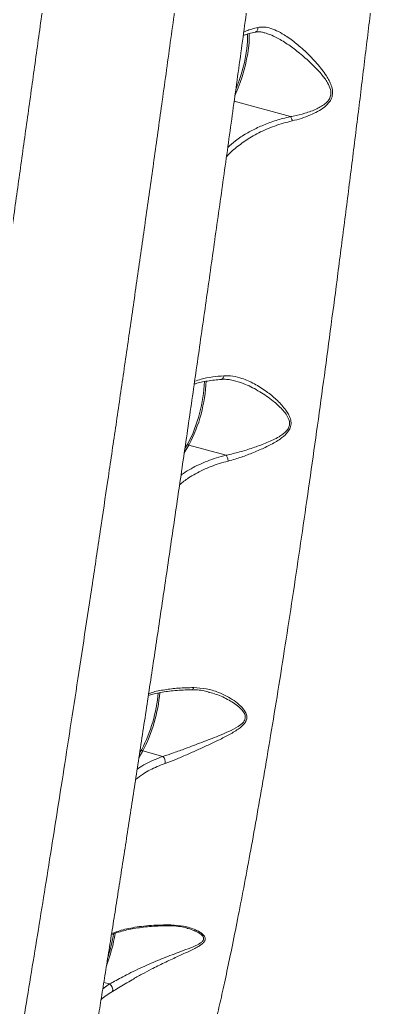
# Model space of a CAD drawing. Header units: millimetres. Extents: x -7151 to 6134, y -5040 to 5562.
# Drawn here: x -1684.9 to -1533.9, y 2452.3 to 2844.7 of the extents above; entities that cross this region are included whole.
import ezdxf

# ---------------------------------------------------------------- set-up
doc = ezdxf.new("R2010")
doc.units = ezdxf.units.MM
doc.layers.add('DIKOM_ОБЪЕКТ', color=7, linetype='Continuous')

msp = doc.modelspace()

# ---------------------------------------------------------------- linework, layer by layer
at = {"layer": 'DIKOM_ОБЪЕКТ', "color": 7, "linetype": 'Continuous', "lineweight": 15}
for p, q in [((-1587.421, 2839.496), (-1587.651, 2839.567)), ((-1599.602, 2812.353), (-1577.157, 2806.23)), ((-1617.623, 2675.72), (-1619.459, 2672.632)), ((-1619.218, 2674.289), (-1618.055, 2676.245)), ((-1617.623, 2675.72), (-1602.795, 2671.674)), ((-1609.535, 2577.421), (-1609.696, 2577.466)), ((-1635.973, 2554.144), (-1637.46, 2551.642)), ((-1637.203, 2553.327), (-1636.404, 2554.671)), ((-1635.973, 2554.144), (-1627.971, 2551.962)), ((-1625.368, 2484.634), (-1625.332, 2484.637)), ((-1651.861, 2459.625), (-1649.168, 2461.518)), ((-1651.456, 2462.142), (-1649.168, 2461.518))]:
    msp.add_line(p, q, dxfattribs=at)
at = {"layer": 'DIKOM_ОБЪЕКТ', "color": 7, "linetype": 'Continuous', "lineweight": 15, "flags": 128}
for points in [[(-1593.69, 2839.298), (-1593.631, 2838.666), (-1593.6, 2837.172), (-1593.688, 2835.428), (-1593.895, 2833.472), (-1594.215, 2831.347), (-1594.642, 2829.097), (-1595.167, 2826.773), (-1595.778, 2824.425), (-1596.461, 2822.103), (-1597.202, 2819.858), (-1597.985, 2817.739), (-1598.793, 2815.791), (-1599.258, 2814.774)], [(-1598.944, 2816.988), (-1598.362, 2818.439), (-1597.568, 2820.636), (-1596.823, 2822.958), (-1596.145, 2825.348), (-1595.55, 2827.748), (-1595.053, 2830.101), (-1594.667, 2832.35), (-1594.399, 2834.439), (-1594.258, 2836.319), (-1594.245, 2837.945), (-1594.339, 2839.118)]]:
    msp.add_lwpolyline(points, dxfattribs=at)
at = {"layer": 'DIKOM_ОБЪЕКТ', "color": 7, "linetype": 'Continuous', "lineweight": 15}
for centre, radius, start, end in [((-1668.821, 2703.041), 57.404, 332.17312, 357.98306), ((-1669.633, 2703.282), 58.861, 332.07904, 357.90816), ((-1617.508, 2676.255), 0.548, 181.11361, 257.84408), ((-1616.779, 2579.517), 1.084, 283.13291, 349.5686), ((-1689.702, 2582.45), 60.103, 332.47155, 355.04196), ((-1691.04, 2582.829), 62.09, 332.48459, 354.88431), ((-1635.857, 2554.679), 0.548, 180.89628, 257.72773), ((-1630.451, 2549.543), 3.464, 354.05915, 44.28017), ((-1625.473, 2485.38), 0.756, 280.79268, 330.10651), ((-1718.161, 2493.816), 72.269, 339.69021, 350.33433), ((-1716.291, 2493.336), 69.741, 342.47401, 350.22076), ((-1650.515, 2459.259), 2.63, 345.10252, 59.18876)]:
    msp.add_arc(centre, radius, start, end, dxfattribs=at)
for points, knots in [([(-1714.981, 2294.977), (-1714.881, 2294.95), (-1713.775, 2294.649), (-1711.606, 2294.377), (-1708.539, 2294.186), (-1705.525, 2294.333), (-1702.609, 2294.759), (-1699.817, 2295.446), (-1697.18, 2296.365), (-1694.722, 2297.479), (-1692.468, 2298.747), (-1690.435, 2300.125), (-1688.631, 2301.563), (-1687.051, 2303.022), (-1685.682, 2304.469), (-1684.5, 2305.88), (-1683.48, 2307.245), (-1682.594, 2308.565), (-1681.818, 2309.848), (-1681.125, 2311.11), (-1680.498, 2312.37), (-1679.913, 2313.658), (-1679.351, 2315.023), (-1678.779, 2316.546), (-1678.148, 2318.401), (-1677.398, 2320.844), (-1676.604, 2323.731), (-1675.789, 2326.951), (-1674.999, 2330.269), (-1674.193, 2333.829), (-1673.355, 2337.683), (-1672.505, 2341.735), (-1671.635, 2346.014), (-1670.734, 2350.549), (-1669.805, 2355.344), (-1668.843, 2360.401), (-1667.849, 2365.728), (-1666.821, 2371.33), (-1665.761, 2377.19), (-1664.669, 2383.315), (-1663.545, 2389.698), (-1662.387, 2396.356), (-1661.195, 2403.281), (-1659.973, 2410.452), (-1658.726, 2417.844), (-1657.453, 2425.455), (-1656.152, 2433.303), (-1654.82, 2441.401), (-1653.457, 2449.749), (-1652.069, 2458.32), (-1650.654, 2467.117), (-1649.212, 2476.142), (-1647.745, 2485.382), (-1646.256, 2494.816), (-1644.746, 2504.441), (-1643.215, 2514.262), (-1641.66, 2524.288), (-1640.085, 2534.493), (-1638.496, 2544.849), (-1636.894, 2555.338), (-1635.276, 2565.989), (-1633.64, 2576.806), (-1631.988, 2587.792), (-1630.321, 2598.911), (-1628.644, 2610.165), (-1626.952, 2621.557), (-1625.248, 2633.083), (-1623.538, 2644.706), (-1621.821, 2656.419), (-1620.1, 2668.213), (-1618.371, 2680.108), (-1616.637, 2692.087), (-1614.9, 2704.13), (-1613.164, 2716.221), (-1611.431, 2728.339), (-1609.7, 2740.492), (-1607.969, 2752.692), (-1606.234, 2764.964), (-1604.498, 2777.3), (-1602.762, 2789.682), (-1601.028, 2802.094), (-1599.299, 2814.52), (-1597.578, 2826.942), (-1595.867, 2839.342), (-1594.167, 2851.702), (-1592.483, 2864.006), (-1590.815, 2876.239), (-1589.165, 2888.387), (-1587.533, 2900.46), (-1585.913, 2912.492), (-1584.303, 2924.504), (-1582.703, 2936.488), (-1581.12, 2948.409), (-1579.556, 2960.23), (-1578.017, 2971.917), (-1576.505, 2983.459), (-1575.014, 2994.887), (-1573.545, 3006.211), (-1572.097, 3017.425), (-1570.675, 3028.502), (-1569.277, 3039.444), (-1567.904, 3050.254), (-1566.558, 3060.916), (-1565.241, 3071.407), (-1563.953, 3081.73), (-1562.693, 3091.898), (-1561.461, 3101.911), (-1560.26, 3111.733), (-1559.096, 3121.331), (-1557.97, 3130.686), (-1556.877, 3139.836), (-1555.817, 3148.791), (-1554.79, 3157.549), (-1553.799, 3166.08), (-1552.844, 3174.386), (-1551.925, 3182.469), (-1551.042, 3190.331), (-1550.199, 3197.936), (-1549.395, 3205.29), (-1548.631, 3212.391), (-1547.903, 3219.261), (-1547.215, 3225.876), (-1546.569, 3232.218), (-1545.967, 3238.261), (-1545.406, 3244.039), (-1544.885, 3249.56), (-1544.403, 3254.834), (-1543.965, 3259.833), (-1543.568, 3264.563), (-1543.214, 3269.029), (-1542.902, 3273.239), (-1542.633, 3277.191), (-1542.408, 3280.895), (-1542.228, 3284.378), (-1542.094, 3287.693), (-1542.013, 3290.925), (-1542.003, 3293.892), (-1542.072, 3296.465), (-1542.202, 3298.533), (-1542.368, 3300.235), (-1542.571, 3301.743), (-1542.826, 3303.22), (-1543.144, 3304.699), (-1543.54, 3306.21), (-1544.031, 3307.776), (-1544.64, 3309.414), (-1545.394, 3311.137), (-1546.323, 3312.943), (-1547.456, 3314.821), (-1548.816, 3316.74), (-1550.421, 3318.661), (-1552.274, 3320.531), (-1554.363, 3322.297), (-1556.667, 3323.908), (-1559.157, 3325.322), (-1561.89, 3326.544), (-1564.829, 3327.526), (-1567.923, 3328.173), (-1570.01, 3328.474), (-1571.048, 3328.488), (-1571.054, 3328.488)], [0, 0, 0, 0, 0.0002068, 0.0022859, 0.0043255, 0.0063291, 0.0082991, 0.0102375, 0.0121445, 0.01402, 0.0158618, 0.0176689, 0.0194433, 0.0211942, 0.0229404, 0.0247066, 0.0265241, 0.028437, 0.0304972, 0.0327683, 0.0353291, 0.0382847, 0.0417845, 0.0460631, 0.0515451, 0.0592114, 0.069614, 0.0785633, 0.0869794, 0.0958943, 0.1044128, 0.1126702, 0.1208346, 0.1289274, 0.1369531, 0.1449342, 0.1528884, 0.1608304, 0.1687736, 0.1766468, 0.1845237, 0.1924241, 0.2003317, 0.2082242, 0.216082, 0.2238874, 0.2316743, 0.2395262, 0.247365, 0.2551983, 0.2630343, 0.2708778, 0.2787369, 0.2865839, 0.294391, 0.3022286, 0.3100818, 0.3179347, 0.3257677, 0.3335657, 0.3413396, 0.3491774, 0.3570017, 0.3648203, 0.3726407, 0.3804684, 0.3883107, 0.3961611, 0.40396, 0.4117712, 0.4195921, 0.4274155, 0.4352317, 0.4430333, 0.4508234, 0.4585757, 0.4663477, 0.474148, 0.4819713, 0.4898124, 0.4976657, 0.5055255, 0.513386, 0.5212397, 0.5290815, 0.5369056, 0.5447071, 0.5524808, 0.5602277, 0.5679864, 0.575795, 0.583633, 0.5914843, 0.5993297, 0.6071499, 0.6149291, 0.6226956, 0.6305121, 0.6383192, 0.6461247, 0.6539351, 0.6617562, 0.6695969, 0.6774227, 0.6852283, 0.6930752, 0.7009431, 0.7088107, 0.716652, 0.7244475, 0.7322155, 0.740057, 0.7478882, 0.7557171, 0.7635504, 0.7713943, 0.7792567, 0.7871445, 0.7949593, 0.80282, 0.8107088, 0.8186081, 0.826497, 0.8343564, 0.8421527, 0.8500779, 0.8580074, 0.865951, 0.8739223, 0.8819369, 0.8900141, 0.8981756, 0.9063666, 0.9147325, 0.9233441, 0.9323628, 0.9422165, 0.950345, 0.9561241, 0.9601714, 0.9635623, 0.9664335, 0.9689245, 0.9711412, 0.9731649, 0.9750615, 0.9768847, 0.9786787, 0.9804716, 0.9822831, 0.9841265, 0.9860027, 0.9879053, 0.9898257, 0.9917568, 0.9936938, 0.9958294, 0.9979294, 0.9999886, 1, 1, 1, 1]), ([(-1714.958, 2295.064), (-1714.893, 2295.022), (-1714.651, 2294.863), (-1714.09, 2295.505), (-1713.274, 2297.035), (-1712.312, 2299.588), (-1711.224, 2303.059), (-1710.022, 2307.427), (-1708.708, 2312.653), (-1707.289, 2318.694), (-1705.758, 2325.586), (-1704.1, 2333.391), (-1702.314, 2342.135), (-1700.402, 2351.825), (-1698.385, 2362.357), (-1696.286, 2373.603), (-1694.112, 2385.524), (-1691.87, 2398.071), (-1689.544, 2411.332), (-1687.113, 2425.415), (-1684.58, 2440.33), (-1681.946, 2456.069), (-1679.239, 2472.458), (-1676.494, 2489.294), (-1673.716, 2506.536), (-1670.911, 2524.135), (-1668.058, 2542.227), (-1665.134, 2560.958), (-1662.143, 2580.319), (-1659.086, 2600.292), (-1656.001, 2620.649), (-1652.922, 2641.155), (-1649.855, 2661.771), (-1646.804, 2682.454), (-1643.748, 2703.36), (-1640.662, 2724.651), (-1637.551, 2746.303), (-1634.422, 2768.288), (-1631.308, 2790.352), (-1628.092, 2813.363), (-1624.782, 2837.285), (-1621.39, 2862.062), (-1618.025, 2886.901), (-1614.697, 2911.74), (-1611.414, 2936.513), (-1608.372, 2959.742), (-1605.562, 2981.425), (-1602.976, 3001.593), (-1600.459, 3021.433), (-1597.993, 3041.094), (-1595.583, 3060.531), (-1593.237, 3079.704), (-1590.981, 3098.387), (-1588.843, 3116.359), (-1586.821, 3133.608), (-1584.915, 3150.133), (-1583.108, 3166.076), (-1581.388, 3181.552), (-1579.761, 3196.515), (-1578.233, 3210.922), (-1576.822, 3224.602), (-1575.544, 3237.412), (-1574.397, 3249.348), (-1573.38, 3260.422), (-1572.481, 3270.722), (-1571.699, 3280.316), (-1571.036, 3289.156), (-1570.499, 3297.208), (-1570.092, 3304.371), (-1569.817, 3310.571), (-1569.673, 3315.822), (-1569.654, 3320.152), (-1569.763, 3323.597), (-1569.997, 3326.198), (-1570.377, 3327.813), (-1570.735, 3328.536), (-1571.002, 3328.419), (-1571.055, 3328.395)], [0, 0, 0, 0, 0.00477589, 0.01798216, 0.03156732, 0.04516508, 0.0587629, 0.07234815, 0.08557467, 0.09881268, 0.11205062, 0.12527709, 0.13888913, 0.15251366, 0.16613822, 0.17975025, 0.19297784, 0.20621698, 0.21945612, 0.23268377, 0.24629607, 0.25992092, 0.27354569, 0.28715804, 0.30036858, 0.31359053, 0.32681244, 0.34002296, 0.35361602, 0.36722167, 0.3808271, 0.39442029, 0.407632, 0.42085513, 0.43407829, 0.44728998, 0.46088525, 0.47449293, 0.48810085, 0.50169606, 0.51697887, 0.53227042, 0.54755321, 0.56316597, 0.57878832, 0.59440111, 0.60763002, 0.62087044, 0.63411086, 0.64733981, 0.66095315, 0.67457902, 0.68820501, 0.70181837, 0.71502469, 0.72824231, 0.74145996, 0.75466617, 0.76825479, 0.78185573, 0.79545669, 0.80904521, 0.82227318, 0.83551259, 0.84875203, 0.86197992, 0.87559401, 0.88922063, 0.90284734, 0.9164615, 0.92968489, 0.94291976, 0.95615454, 0.96937777, 0.9829873, 0.99660926, 1, 1, 1, 1]), ([(-1633.364, 3170.121), (-1634.011, 3164.855), (-1635.305, 3154.317), (-1637.371, 3137.764), (-1639.524, 3120.706), (-1641.788, 3102.949), (-1644.161, 3084.513), (-1646.643, 3065.409), (-1649.202, 3045.855), (-1651.812, 3026.079), (-1654.462, 3006.124), (-1657.146, 2986.031), (-1659.886, 2965.649), (-1662.7, 2944.82), (-1665.587, 2923.564), (-1668.542, 2901.906), (-1671.533, 2880.096), (-1674.524, 2858.378), (-1677.512, 2836.787), (-1680.489, 2815.358), (-1683.478, 2793.933), (-1686.503, 2772.349), (-1689.558, 2750.638), (-1692.64, 2728.837), (-1695.712, 2707.199), (-1698.741, 2685.98), (-1701.72, 2665.205), (-1704.647, 2644.894), (-1707.547, 2624.882), (-1710.443, 2605.017), (-1713.328, 2585.345), (-1716.199, 2565.905), (-1719.022, 2546.925), (-1721.945, 2527.423), (-1724.952, 2507.556), (-1728.033, 2487.409), (-1730.009, 2474.679), (-1730.996, 2468.316)], [0, 0, 0, 0, 0.0277159, 0.0554556, 0.0831952, 0.1109112, 0.1394321, 0.1679793, 0.1965264, 0.2250474, 0.2527591, 0.2804949, 0.3082304, 0.3359423, 0.364457, 0.3929981, 0.4215388, 0.4500536, 0.4777909, 0.5055523, 0.5333135, 0.5610507, 0.5895955, 0.6181662, 0.6467367, 0.6752815, 0.7029898, 0.7307223, 0.7584547, 0.7861631, 0.8146751, 0.843213, 0.871751, 0.900263, 0.9335016, 0.9667612, 1, 1, 1, 1]), ([(-1533.943, 2946.074), (-1534.61, 2940.179), (-1535.945, 2928.389), (-1538.031, 2910.223), (-1540.177, 2891.74), (-1542.462, 2872.29), (-1544.881, 2851.957), (-1547.434, 2830.787), (-1550.065, 2809.302), (-1552.769, 2787.567), (-1555.543, 2765.655), (-1558.301, 2744.279), (-1561.035, 2723.503), (-1563.738, 2703.376), (-1566.488, 2683.342), (-1569.28, 2663.476), (-1572.106, 2643.856), (-1574.966, 2624.501), (-1577.853, 2605.509), (-1580.769, 2586.873), (-1583.667, 2568.896), (-1586.478, 2551.998), (-1589.177, 2536.266), (-1591.759, 2521.681), (-1594.292, 2507.82), (-1596.763, 2494.76), (-1599.157, 2482.562), (-1601.406, 2471.556), (-1603.503, 2461.728), (-1605.448, 2453.038), (-1607.284, 2445.281), (-1608.994, 2438.541), (-1610.583, 2432.761), (-1611.511, 2429.854), (-1611.975, 2428.401)], [0, 0, 0, 0, 0.0283336, 0.0566671, 0.0852829, 0.1138985, 0.1455324, 0.1771904, 0.2088241, 0.2413903, 0.2739834, 0.3065488, 0.3371875, 0.3678491, 0.3984875, 0.43001, 0.461558, 0.4930803, 0.5257431, 0.5584059, 0.5915374, 0.6246693, 0.6557871, 0.6869297, 0.7180481, 0.7500731, 0.7821242, 0.8141498, 0.844705, 0.8752825, 0.9058379, 0.9372174, 0.9686204, 1, 1, 1, 1]), ([(-1595.806, 2839.789), (-1595.461, 2839.964), (-1593.938, 2840.735), (-1591.807, 2841.272), (-1590.158, 2841.687)], [0, 0, 0, 0, 0.22648957, 1, 1, 1, 1]), ([(-1591.26, 2839.855), (-1591.187, 2839.866), (-1590.943, 2839.902), (-1590.598, 2840.194), (-1590.286, 2840.685), (-1590.169, 2841.184), (-1590.152, 2841.524), (-1590.157, 2841.648), (-1590.158, 2841.687)], [0, 0, 0, 0, 0.1091077, 0.3596, 0.6100673, 0.8604877, 0.9550922, 1, 1, 1, 1]), ([(-1590.158, 2841.687), (-1589.446, 2841.784), (-1588.021, 2841.978), (-1585.524, 2841.528), (-1582.748, 2840.485), (-1579.265, 2838.552), (-1575.304, 2835.708), (-1570.933, 2831.849), (-1566.653, 2827.499), (-1563.628, 2823.62), (-1561.825, 2820.596), (-1560.898, 2818.533), (-1560.363, 2816.334), (-1560.577, 2814.091), (-1561.663, 2811.897), (-1563.707, 2809.931), (-1566.387, 2808.223), (-1569.495, 2806.765), (-1572.896, 2805.488), (-1575.314, 2804.863), (-1576.524, 2804.551)], [0, 0, 0, 0, 0.0482056, 0.0964668, 0.156482, 0.2165945, 0.3050931, 0.3937421, 0.4869548, 0.5799877, 0.6113376, 0.642625, 0.6797857, 0.7100218, 0.7402876, 0.7862498, 0.8340964, 0.8820749, 0.9410326, 1, 1, 1, 1]), ([(-1595.988, 2838.469), (-1595.579, 2838.62), (-1594.511, 2839.015), (-1592.918, 2839.465), (-1591.656, 2839.726), (-1591.251, 2839.81)], [0, 0, 0, 0, 0.2959229, 0.7738682, 1, 1, 1, 1]), ([(-1591.272, 2839.789), (-1590.987, 2839.847), (-1590.286, 2839.991), (-1589.062, 2839.933), (-1588.085, 2839.706), (-1587.632, 2839.601)], [0, 0, 0, 0, 0.2682924, 0.6614213, 1, 1, 1, 1]), ([(-1577.149, 2806.226), (-1577.148, 2806.226), (-1576.794, 2806.285), (-1574.911, 2806.656), (-1571.404, 2807.512), (-1567.629, 2808.875), (-1564.872, 2810.312), (-1563.079, 2811.56), (-1561.693, 2813.105), (-1561.229, 2814.442), (-1561.08, 2815.688), (-1561.271, 2817.39), (-1562.6, 2820.169), (-1565.273, 2823.697), (-1569.076, 2827.608), (-1573.464, 2831.441), (-1577.95, 2834.826), (-1581.919, 2837.275), (-1585.11, 2838.853), (-1586.747, 2839.308), (-1587.421, 2839.496)], [0, 0, 0, 0, 0.0000777, 0.0191933, 0.1038367, 0.1900807, 0.2263784, 0.2632849, 0.3016301, 0.3302083, 0.333545, 0.36558, 0.4153926, 0.488394, 0.5902897, 0.6939716, 0.790527, 0.889124, 0.9543514, 1, 1, 1, 1]), ([(-1602.159, 2794.009), (-1601.178, 2794.905), (-1598.985, 2796.909), (-1594.912, 2799.499), (-1590.349, 2801.913), (-1585.535, 2803.901), (-1581.092, 2805.325), (-1578.208, 2805.988), (-1577.157, 2806.23)], [0, 0, 0, 0, 0.1626126, 0.3637347, 0.5417447, 0.7201786, 0.8980174, 1, 1, 1, 1]), ([(-1577.157, 2806.23), (-1577.155, 2806.23), (-1577.153, 2806.229), (-1577.15, 2806.228), (-1577.15, 2806.226), (-1577.149, 2806.226)], [0, 0, 0, 0, 0.415679, 0.7754494, 1, 1, 1, 1]), ([(-1577.149, 2806.226), (-1577.057, 2806.079), (-1576.873, 2805.784), (-1576.67, 2805.219), (-1576.567, 2804.797), (-1576.531, 2804.593), (-1576.524, 2804.551)], [0, 0, 0, 0, 0.3414246, 0.6827352, 0.9341304, 1, 1, 1, 1]), ([(-1576.524, 2804.551), (-1577.715, 2804.254), (-1581.32, 2803.356), (-1586.869, 2801.298), (-1592.709, 2798.341), (-1597.637, 2794.968), (-1600.918, 2792.272), (-1602.372, 2790.602), (-1602.685, 2790.243)], [0, 0, 0, 0, 0.1072621, 0.3245365, 0.5419672, 0.7430251, 0.9447753, 1, 1, 1, 1]), ([(-1615.505, 2699.944), (-1615.352, 2699.995), (-1614.534, 2700.266), (-1612.787, 2700.681), (-1610.261, 2701.171), (-1607.565, 2701.556), (-1605.626, 2701.724), (-1604.699, 2701.805)], [0, 0, 0, 0, 0.0546292, 0.2929302, 0.533987, 0.7771564, 1, 1, 1, 1]), ([(-1615.347, 2701.038), (-1614.505, 2701.327), (-1612.424, 2702.042), (-1608.484, 2702.788), (-1605.199, 2703.109), (-1603.686, 2703.257)], [0, 0, 0, 0, 0.268277, 0.6629388, 1, 1, 1, 1]), ([(-1604.713, 2701.795), (-1604.219, 2701.823), (-1603.035, 2701.89), (-1601.093, 2701.673), (-1599.639, 2701.314), (-1598.909, 2701.134)], [0, 0, 0, 0, 0.2631638, 0.6303236, 1, 1, 1, 1]), ([(-1604.708, 2701.864), (-1604.616, 2701.876), (-1604.386, 2701.906), (-1604.067, 2702.207), (-1603.825, 2702.647), (-1603.721, 2703.027), (-1603.692, 2703.215), (-1603.686, 2703.257)], [0, 0, 0, 0, 0.1865041, 0.4682286, 0.7499497, 0.9453885, 1, 1, 1, 1]), ([(-1603.686, 2703.257), (-1602.502, 2703.254), (-1600.133, 2703.25), (-1596.053, 2702.167), (-1591.545, 2700.183), (-1586.973, 2697.258), (-1582.812, 2693.925), (-1579.994, 2690.931), (-1578.251, 2688.428), (-1577.35, 2686.625), (-1576.858, 2684.621), (-1577.163, 2682.613), (-1578.127, 2680.971), (-1579.342, 2679.663), (-1581.536, 2677.881), (-1584.928, 2675.845), (-1589.569, 2673.698), (-1594.341, 2671.757), (-1598.554, 2670.306), (-1601.073, 2669.612), (-1602.025, 2669.35)], [0, 0, 0, 0, 0.0640643, 0.128238, 0.2170719, 0.3060307, 0.3833433, 0.4604808, 0.4901539, 0.5197398, 0.5505439, 0.5816388, 0.6087082, 0.6342426, 0.6598503, 0.7316565, 0.8037012, 0.8790129, 0.9542783, 1, 1, 1, 1]), ([(-1602.788, 2671.671), (-1602.786, 2671.671), (-1602.511, 2671.723), (-1600.573, 2672.161), (-1596.809, 2673.103), (-1591.634, 2674.733), (-1586.539, 2676.626), (-1582.752, 2678.366), (-1580.264, 2679.977), (-1578.918, 2681.117), (-1577.931, 2682.446), (-1577.621, 2683.559), (-1577.568, 2684.678), (-1577.861, 2686.121), (-1578.954, 2688.037), (-1581.033, 2690.549), (-1584.51, 2693.666), (-1589.433, 2697.053), (-1594.447, 2699.706), (-1597.653, 2700.725), (-1598.915, 2701.126)], [0, 0, 0, 0, 0.000069, 0.0149605, 0.106639, 0.2002954, 0.288363, 0.3781455, 0.4079224, 0.4382333, 0.4678777, 0.4922607, 0.4973635, 0.5266182, 0.5675564, 0.6103958, 0.6947305, 0.8083172, 0.9245633, 1, 1, 1, 1]), ([(-1602.025, 2669.35), (-1603.194, 2669.031), (-1606.706, 2668.072), (-1612.124, 2665.923), (-1617.434, 2663.063), (-1620.161, 2660.866), (-1621.308, 2659.941)], [0, 0, 0, 0, 0.1526589, 0.4586826, 0.7722415, 1, 1, 1, 1]), ([(-1620.754, 2663.741), (-1620.447, 2663.972), (-1619.221, 2664.897), (-1615.876, 2666.878), (-1611.46, 2668.96), (-1606.67, 2670.646), (-1604.087, 2671.331), (-1602.795, 2671.674)], [0, 0, 0, 0, 0.065522, 0.2623209, 0.6261526, 0.8130749, 1, 1, 1, 1]), ([(-1602.795, 2671.674), (-1602.793, 2671.674), (-1602.791, 2671.673), (-1602.789, 2671.672), (-1602.788, 2671.671), (-1602.788, 2671.671)], [0, 0, 0, 0, 0.4428614, 0.821188, 1, 1, 1, 1]), ([(-1602.788, 2671.671), (-1602.687, 2671.525), (-1602.486, 2671.235), (-1602.241, 2670.621), (-1602.088, 2670.014), (-1602.034, 2669.588), (-1602.026, 2669.392), (-1602.025, 2669.35)], [0, 0, 0, 0, 0.2525499, 0.5050502, 0.757566, 0.9487007, 1, 1, 1, 1]), ([(-1633.633, 2576.868), (-1633.183, 2577.042), (-1631.406, 2577.731), (-1627.43, 2578.486), (-1621.913, 2579.167), (-1617.794, 2579.27), (-1615.713, 2579.321)], [0, 0, 0, 0, 0.107496, 0.4254568, 0.7097816, 1, 1, 1, 1]), ([(-1615.713, 2579.321), (-1614.053, 2579.226), (-1610.729, 2579.035), (-1606.38, 2577.672), (-1602.66, 2576.025), (-1599.607, 2574.214), (-1597.043, 2572.132), (-1595.263, 2570.041), (-1594.508, 2568.142), (-1594.612, 2566.531), (-1595.329, 2565.199), (-1596.361, 2564.077), (-1598.299, 2562.509), (-1601.427, 2560.621), (-1605.676, 2558.527), (-1609.953, 2556.483), (-1614.217, 2554.536), (-1618.548, 2552.619), (-1622.89, 2550.739), (-1625.635, 2549.703), (-1627.006, 2549.185)], [0, 0, 0, 0, 0.0831683, 0.1664504, 0.2235461, 0.2807527, 0.3376221, 0.3840075, 0.4157979, 0.442853, 0.469839, 0.4942475, 0.518724, 0.5894262, 0.6603985, 0.7270825, 0.7939466, 0.8605143, 0.9303307, 1, 1, 1, 1]), ([(-1633.739, 2576.162), (-1633.159, 2576.34), (-1631.856, 2576.741), (-1629.527, 2577.257), (-1626.829, 2577.719), (-1623.91, 2578.076), (-1620.783, 2578.319), (-1618.311, 2578.441), (-1616.844, 2578.448), (-1616.534, 2578.45)], [0, 0, 0, 0, 0.1326586, 0.2979828, 0.4627925, 0.6269715, 0.7914949, 0.9559732, 1, 1, 1, 1]), ([(-1627.971, 2551.962), (-1626.558, 2552.424), (-1623.684, 2553.365), (-1618.461, 2555.285), (-1612.45, 2557.546), (-1606.647, 2559.787), (-1601.766, 2561.84), (-1598.334, 2563.538), (-1596.116, 2565.206), (-1595.208, 2566.679), (-1595.101, 2568.072), (-1595.806, 2569.664), (-1597.296, 2571.315), (-1599.316, 2572.914), (-1602.449, 2574.823), (-1605.864, 2576.472), (-1608.588, 2577.176), (-1609.535, 2577.421)], [0, 0, 0, 0, 0.0819331, 0.1666266, 0.2842279, 0.4052597, 0.4817413, 0.559504, 0.6105013, 0.6378349, 0.6649458, 0.6977117, 0.7416301, 0.7915173, 0.8414978, 0.9448869, 1, 1, 1, 1]), ([(-1616.523, 2578.485), (-1615.738, 2578.475), (-1614.074, 2578.453), (-1611.778, 2578.121), (-1610.288, 2577.716), (-1609.663, 2577.547)], [0, 0, 0, 0, 0.3411879, 0.7238684, 1, 1, 1, 1]), ([(-1638.183, 2546.905), (-1638.02, 2547.022), (-1636.978, 2547.768), (-1634.758, 2549.005), (-1631.543, 2550.605), (-1629.162, 2551.51), (-1627.971, 2551.962)], [0, 0, 0, 0, 0.057307, 0.3655463, 0.6827794, 1, 1, 1, 1]), ([(-1627.006, 2549.185), (-1628.075, 2548.776), (-1631.211, 2547.578), (-1635.334, 2545.505), (-1637.821, 2543.563), (-1638.813, 2542.788)], [0, 0, 0, 0, 0.2372363, 0.6956074, 1, 1, 1, 1]), ([(-1648.419, 2481.14), (-1647.705, 2481.409), (-1646.255, 2481.956), (-1643.731, 2482.672), (-1640.978, 2483.299), (-1638.021, 2483.808), (-1634.91, 2484.2), (-1631.655, 2484.467), (-1628.487, 2484.619), (-1626.334, 2484.623), (-1625.369, 2484.624)], [0, 0, 0, 0, 0.1300813, 0.2643813, 0.3980031, 0.5281151, 0.6553109, 0.7798823, 0.9013856, 1, 1, 1, 1]), ([(-1648.352, 2481.567), (-1647.133, 2482.021), (-1645.091, 2482.783), (-1641.594, 2483.611), (-1638.268, 2484.21), (-1634.574, 2484.655), (-1630.158, 2484.983), (-1626.744, 2484.996), (-1624.818, 2485.003)], [0, 0, 0, 0, 0.215277, 0.3608404, 0.5063912, 0.6562852, 0.8061391, 1, 1, 1, 1]), ([(-1624.818, 2485.003), (-1623.117, 2484.896), (-1620.54, 2484.733), (-1617.279, 2483.908), (-1615.158, 2483.143), (-1613.42, 2482.269), (-1612.083, 2481.335), (-1611.146, 2480.211), (-1611.038, 2479.02), (-1611.691, 2478), (-1612.682, 2477.151), (-1614.042, 2476.277), (-1615.785, 2475.349), (-1618.612, 2474.005), (-1622.479, 2472.263), (-1627.435, 2469.967), (-1632.13, 2467.637), (-1636.406, 2465.362), (-1639.886, 2463.399), (-1643.001, 2461.567), (-1645.667, 2459.955), (-1647.221, 2459.031), (-1647.974, 2458.583)], [0, 0, 0, 0, 0.0866953, 0.1314014, 0.1760756, 0.2081997, 0.2409026, 0.2744216, 0.3082535, 0.3377435, 0.3650529, 0.3930369, 0.4328782, 0.4727634, 0.5545453, 0.6396958, 0.7264112, 0.7889977, 0.8528455, 0.902095, 0.952586, 1, 1, 1, 1]), ([(-1625.333, 2484.649), (-1625.073, 2484.657), (-1623.872, 2484.694), (-1621.79, 2484.453), (-1619.715, 2484.119), (-1618.622, 2483.767), (-1618.367, 2483.686)], [0, 0, 0, 0, 0.1067057, 0.4925684, 0.8816456, 1, 1, 1, 1]), ([(-1649.168, 2461.518), (-1648.705, 2461.769), (-1647.476, 2462.437), (-1645.231, 2463.665), (-1642.25, 2465.241), (-1638.856, 2466.946), (-1635.282, 2468.622), (-1631.81, 2470.143), (-1627.334, 2471.99), (-1622.612, 2473.769), (-1617.814, 2475.542), (-1614.9, 2476.714), (-1613.144, 2477.693), (-1612.246, 2478.371), (-1611.68, 2479.186), (-1611.74, 2479.868), (-1612.095, 2480.572), (-1612.78, 2481.272), (-1614.064, 2482.083), (-1615.753, 2482.865), (-1617.206, 2483.413), (-1618.204, 2483.649), (-1618.367, 2483.687)], [0, 0, 0, 0, 0.0335652, 0.0890812, 0.1461445, 0.2166496, 0.2886797, 0.3525681, 0.4164735, 0.5479531, 0.6303227, 0.7140616, 0.7415457, 0.7695703, 0.800008, 0.82989, 0.8355864, 0.8712181, 0.9045506, 0.9386073, 0.9899488, 1, 1, 1, 1]), ([(-1647.974, 2458.583), (-1648.856, 2458.049), (-1650.513, 2457.047), (-1651.9, 2455.904), (-1652.548, 2455.369)], [0, 0, 0, 0, 0.5321654, 1, 1, 1, 1])]:
    msp.add_open_spline(points, degree=3, knots=knots, dxfattribs=at)

doc.saveas('drawing.dxf')
